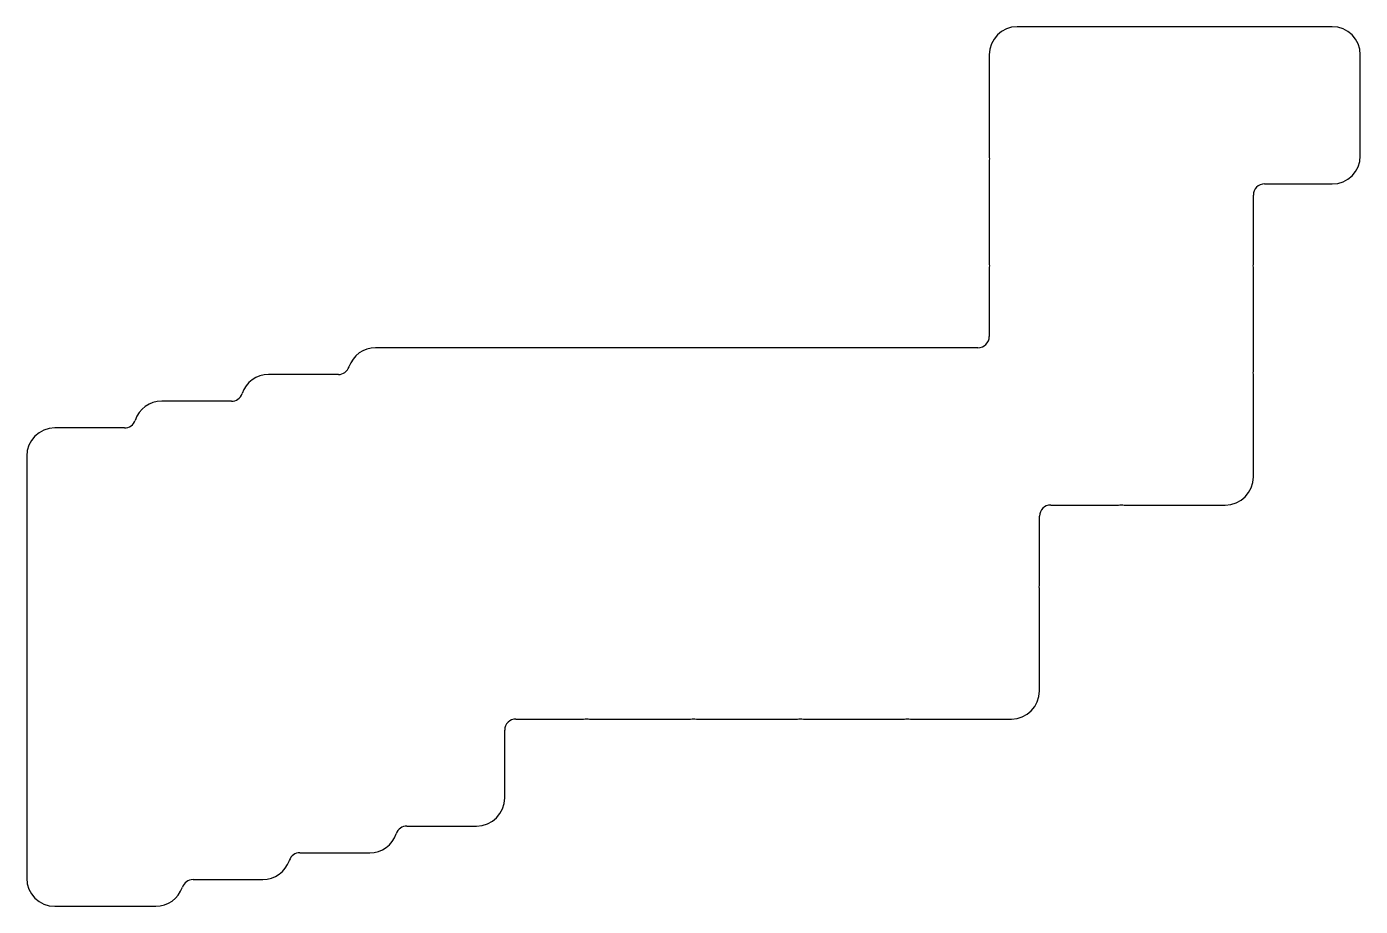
# Model space of a CAD drawing. Header units: millimetres. Extents: x -14 to 224, y -14 to 143.
import ezdxf

# ---------------------------------------------------------------- set-up
doc = ezdxf.new("R2010")
doc.units = ezdxf.units.MM

msp = doc.modelspace()

# ---------------------------------------------------------------- linework, layer by layer
for p, q in [((180.45, 142.59), (162.45, 142.59)), ((199.5, 142.59), (181.5, 142.59)), ((218.55, 142.59), (200.55, 142.59)), ((157.45, 137.59), (157.45, 119.59)), ((223.55, 119.59), (223.55, 137.59)), ((157.45, 118.54), (157.45, 100.54)), ((206.5, 114.59), (218.55, 114.59)), ((204.5, 100.54), (204.5, 112.59)), ((157.45, 99.49), (157.45, 87.44)), ((204.5, 81.49), (204.5, 99.49)), ((66.15, 85.44), (48.15, 85.44)), ((85.2, 85.44), (67.2, 85.44)), ((104.25, 85.44), (86.25, 85.44)), ((123.3, 85.44), (105.3, 85.44)), ((142.35, 85.44), (124.35, 85.44)), ((155.45, 85.44), (143.4, 85.44)), ((41.52, 80.67), (29.1, 80.67)), ((204.5, 62.44), (204.5, 80.44)), ((22.47, 75.91), (10.05, 75.91)), ((3.42, 71.15), (-9, 71.15)), ((-14, 66.15), (-14, 48.15)), ((168.4, 57.44), (180.45, 57.44)), ((181.5, 57.44), (199.5, 57.44)), ((166.4, 43.39), (166.4, 55.44)), ((-14, 47.1), (-14, 29.1)), ((166.4, 24.34), (166.4, 42.34)), ((-14, 28.05), (-14, 10.05)), ((73.15, 19.34), (85.2, 19.34)), ((86.25, 19.34), (104.25, 19.34)), ((105.3, 19.34), (123.3, 19.34)), ((124.35, 19.34), (142.35, 19.34)), ((143.4, 19.34), (161.4, 19.34)), ((71.15, 5.29), (71.15, 17.34)), ((-14, 9), (-14, -9)), ((53.73, 0.29), (66.15, 0.29)), ((34.68, -4.47), (47.1, -4.47)), ((15.63, -9.24), (28.05, -9.24)), ((-9, -14), (9, -14))]:
    msp.add_line(p, q)
for centre, radius, start, end in [((162.45, 137.59), 5, 90, 180), ((180.45, 137.59), 5, 83.9728, 90), ((181.5, 137.59), 5, 90, 96.0272), ((199.5, 137.59), 5, 83.9728, 90), ((200.55, 137.59), 5, 90, 96.0272), ((218.55, 137.59), 5, 0, 90), ((162.45, 119.59), 5, 180, 186.0272), ((162.45, 118.54), 5, 173.9728, 180), ((218.55, 119.59), 5, 270, 360), ((206.5, 112.59), 2, 90, 180), ((162.45, 100.54), 5, 180, 186.0272), ((162.45, 99.49), 5, 173.9728, 180), ((199.5, 100.54), 5, 353.9728, 360), ((199.5, 99.49), 5, 0, 6.0272), ((155.45, 87.44), 2, 270, 0), ((48.15, 80.44), 5, 90, 161.3587), ((66.15, 80.44), 5, 83.9728, 90), ((67.2, 80.44), 5, 90, 96.0272), ((85.2, 80.44), 5, 83.9728, 90), ((86.25, 80.44), 5, 90, 96.0272), ((104.25, 80.44), 5, 83.9728, 90), ((105.3, 80.44), 5, 90, 96.0272), ((123.3, 80.44), 5, 83.9728, 90), ((124.35, 80.44), 5, 90, 96.0272), ((142.35, 80.44), 5, 83.9728, 90), ((143.4, 80.44), 5, 90, 96.0272), ((41.52, 82.67), 2, 270, 341.3587), ((199.5, 81.49), 5, 353.9728, 360), ((199.5, 80.44), 5, 0, 6.0272), ((29.1, 75.67), 5, 90, 161.3587), ((22.47, 77.91), 2, 270, 341.3587), ((10.05, 70.91), 5, 90, 161.3587), ((3.42, 73.15), 2, 270, 341.3587), ((-9, 66.15), 5, 90, 180), ((199.5, 62.44), 5, 270, 360), ((168.4, 55.44), 2, 90, 180), ((180.45, 62.44), 5, 270, 276.0272), ((181.5, 62.44), 5, 263.9728, 270), ((-9, 48.15), 5, 180, 186.0272), ((-9, 47.1), 5, 173.9728, 180), ((161.4, 43.39), 5, 353.9728, 360), ((161.4, 42.34), 5, 0, 6.0272), ((-9, 29.1), 5, 180, 186.0272), ((-9, 28.05), 5, 173.9728, 180), ((161.4, 24.34), 5, 270, 360), ((73.15, 17.34), 2, 90, 180), ((85.2, 24.34), 5, 270, 276.0272), ((86.25, 24.34), 5, 263.9728, 270), ((104.25, 24.34), 5, 270, 276.0272), ((105.3, 24.34), 5, 263.9728, 270), ((123.3, 24.34), 5, 270, 276.0272), ((124.35, 24.34), 5, 263.9728, 270), ((142.35, 24.34), 5, 270, 276.0272), ((143.4, 24.34), 5, 263.9728, 270), ((-9, 10.05), 5, 180, 186.0272), ((-9, 9), 5, 173.9728, 180), ((66.15, 5.29), 5, 270, 360), ((53.73, -1.71), 2, 90, 161.3587), ((47.1, 0.53), 5, 270, 341.3587), ((34.68, -6.47), 2, 90, 161.3587), ((28.05, -4.24), 5, 270, 341.3587), ((-9, -9), 5, 180, 270), ((15.63, -11.24), 2, 90, 161.3587), ((9, -9), 5, 270, 341.3587)]:
    msp.add_arc(centre, radius, start, end)

doc.saveas('drawing.dxf')
